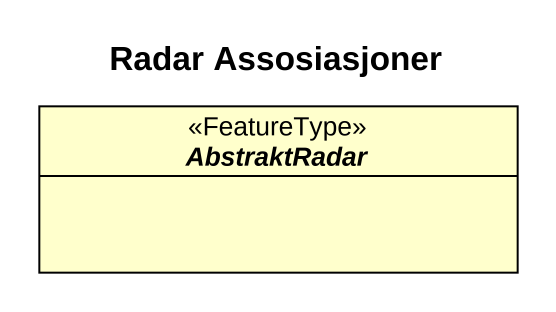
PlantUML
@startuml
title Radar Assosiasjoner
hide circle
hide empty members
abstract class AbstraktRadar <<FeatureType>>
@enduml
